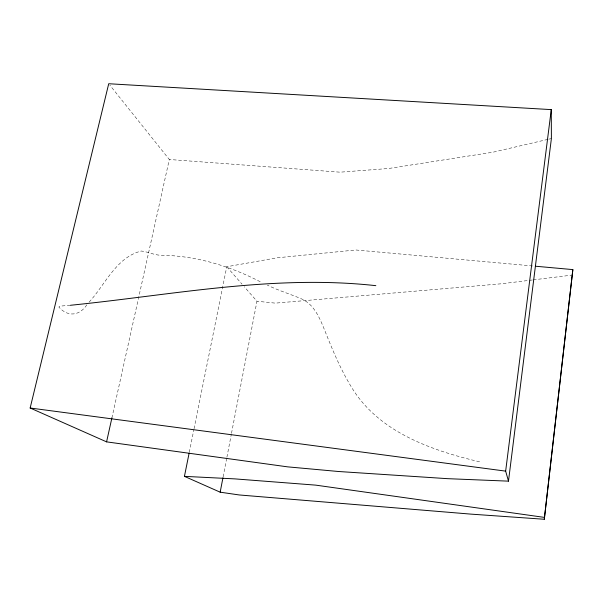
<?xml version="1.0" encoding="UTF-8"?>
<svg xmlns="http://www.w3.org/2000/svg" width="603" height="603" viewBox="0 0 603 603"><rect width="100%" height="100%" fill="white"/><g stroke="black" fill="none" stroke-linecap="round" stroke-linejoin="round"><path stroke-width="0.45" stroke-dasharray="3.02 2.26" d="M223.118 476.867L226.736 458.084M226.909 457.195L231.341 434.183M231.514 433.308L256.968 301.244L244.26 286.726M189.267 452.401L193.872 429.622M194.053 428.718L226.758 266.737L276.965 257.828L355.845 249.981L534.394 266.127M111.887 417.969L169.307 159.494L109.867 85.174M89.101 302.148C105.254 284.586 116.243 257.27 141.328 251.021C148.398 251.783 154.963 255.619 162.365 255.235C197.279 256.004 230.926 266.322 261.687 282.521M86.855 304.824C79.219 316.289 67.446 316.929 58.883 307.033L59.901 306.143L70.453 305.269M547.833 139.391L493.043 152.197L388.626 168.501L340.084 172.179L169.307 159.494M548.722 139.18L551.391 138.562M532.351 279.98L501.402 283.779L275.345 303.136L256.968 301.244M533.256 279.867L572.564 275.043M479.566 461.8C431.831 450.516 379.694 432.441 352.386 388.618C340.906 370.31 332.652 350.283 324.678 330.263C319.726 318.135 314.171 304.251 301.229 298.741C290.005 293.993 278.292 290.473 267.325 285.113M226.758 266.737L242.029 284.179"/><path stroke-width="0.9" d="M535.328 266.209L572.85 269.601L544.298 519.266L470.747 514.11L239.255 494.957L220.163 492.184L184.435 476.355L189.086 453.32M544.298 519.266L572.85 269.601M508.487 481.149L551.391 138.562L551.27 109.618L108.721 83.734L30.15 408.005L106.58 441.863L287.646 466.858L338.411 471.493L447.434 478.661L508.487 481.149L505.653 471.131L551.27 109.618M220.163 492.184L222.944 477.764M106.58 441.863L111.887 417.969M70.453 305.269C171.855 295.093 273.604 274.335 375.835 285.664M184.435 476.355L234.989 478.895L315.738 485.136L544.155 517.359M30.15 408.005L505.653 471.131"/></g></svg>
